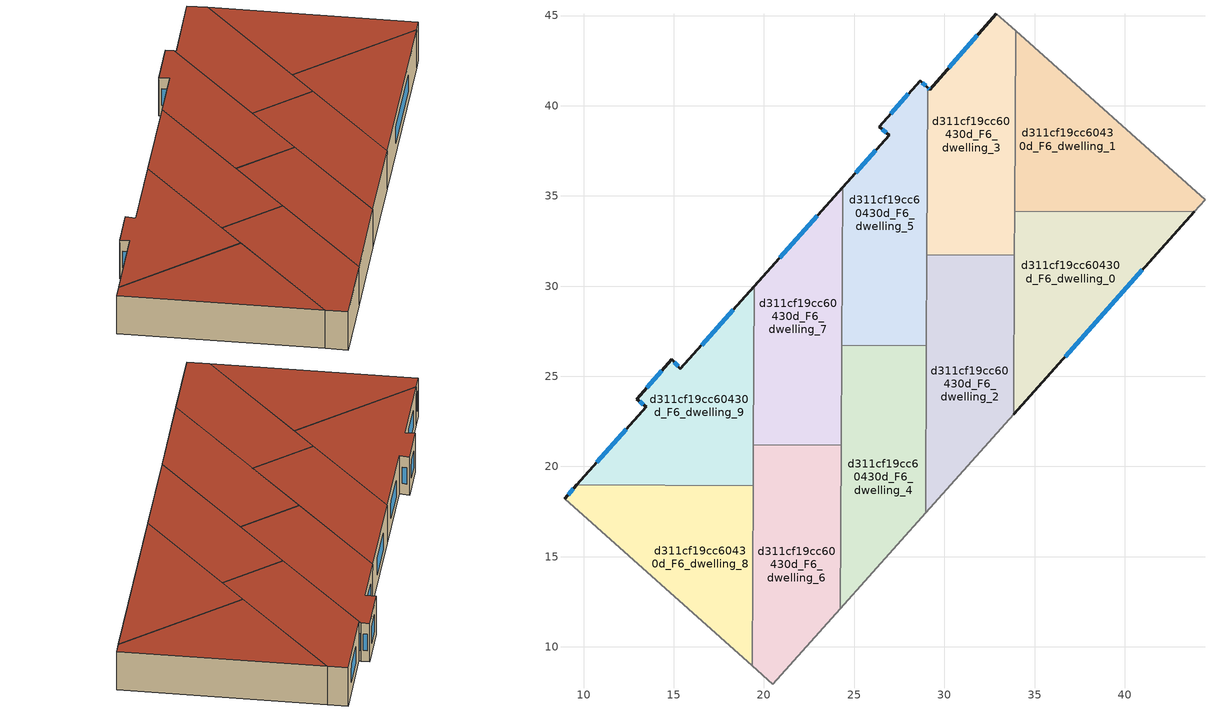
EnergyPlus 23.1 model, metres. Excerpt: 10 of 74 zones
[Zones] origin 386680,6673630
d311cf19cc60430d_F6_dwelling_0
 floor to d311cf19cc60430d_F5_dwelling_0 (EU_floor_Construction): 43.84,34.11 33.83,22.89 33.89,34.16 z18
 wall outside (EU_wall_Construction): 33.83,22.89 43.84,34.11 z18:21
 wall to d311cf19cc60430d_F6_dwelling_1 (EU_wall_Construction): 43.84,34.11 33.89,34.16 z18:21
 wall to d311cf19cc60430d_F6_dwelling_2 (EU_wall_Construction): 33.88,31.72 33.83,22.89 z18:21
 wall to d311cf19cc60430d_F6_dwelling_3 (EU_wall_Construction): 33.89,34.16 33.88,31.72 z18:21
 window (EU_Window_Construction): 36.69,26.09 40.98,30.9 z18.86:20.14
 roof outside (EU_roof_Construction): 33.83,22.89 43.84,34.11 33.89,34.16 z21
d311cf19cc60430d_F6_dwelling_1
 floor to d311cf19cc60430d_F5_dwelling_1 (EU_floor_Construction): 44.45,34.79 43.84,34.11 33.89,34.16 33.95,44.15 z18
 wall adiabatic (EU_wall_Construction): 43.84,34.11 44.45,34.79 33.95,44.15 z18:21
 wall to d311cf19cc60430d_F6_dwelling_3 (EU_wall_Construction): 33.95,44.15 33.89,34.16 z18:21
 roof outside (EU_roof_Construction): 43.84,34.11 44.45,34.79 33.95,44.15 33.89,34.16 z21
d311cf19cc60430d_F6_dwelling_2
 floor to d311cf19cc60430d_F5_dwelling_2 (EU_floor_Construction): 33.88,31.72 33.83,22.89 28.96,17.42 29.03,31.74 z18
 wall adiabatic (EU_wall_Construction): 28.96,17.42 33.83,22.89 z18:21
 wall to d311cf19cc60430d_F6_dwelling_3 (EU_wall_Construction): 33.88,31.72 29.03,31.74 z18:21
 wall to d311cf19cc60430d_F6_dwelling_4 (EU_wall_Construction): 29.01,26.69 28.96,17.42 z18:21
 wall to d311cf19cc60430d_F6_dwelling_5 (EU_wall_Construction): 29.03,31.74 29.01,26.69 z18:21
 roof outside (EU_roof_Construction): 28.96,17.42 33.83,22.89 33.88,31.72 29.03,31.74 z21
d311cf19cc60430d_F6_dwelling_3
 floor to d311cf19cc60430d_F5_dwelling_3 (EU_floor_Construction): 33.95,44.15 33.88,31.72 29.03,31.74 29.08,41 29.2,40.89 32.88,45.1 z18
 wall outside (EU_wall_Construction): 32.88,45.1 29.2,40.89 29.08,41 z18:21
 wall adiabatic (EU_wall_Construction): 33.95,44.15 32.88,45.1 z18:21
 wall to d311cf19cc60430d_F6_dwelling_5 (EU_wall_Construction): 29.08,41 29.03,31.74 z18:21
 window (EU_Window_Construction): 29.17,40.92 29.12,40.97 / 31.83,43.9 30.25,42.09 z18.86:20.14
 roof outside (EU_roof_Construction): 33.88,31.72 33.95,44.15 32.88,45.1 29.2,40.89 29.08,41 29.03,31.74 z21
d311cf19cc60430d_F6_dwelling_4
 floor to d311cf19cc60430d_F5_dwelling_4 (EU_floor_Construction): 29.01,26.69 28.96,17.42 24.23,12.12 24.31,26.72 z18
 wall to d311cf19cc60430d_F6_dwelling_5 (EU_wall_Construction): 29.01,26.69 24.31,26.72 z18:21
 wall adiabatic (EU_wall_Construction): 24.23,12.12 28.96,17.42 z18:21
 wall to d311cf19cc60430d_F6_dwelling_6 (EU_wall_Construction): 24.28,21.18 24.23,12.12 z18:21
 wall to d311cf19cc60430d_F6_dwelling_7 (EU_wall_Construction): 24.31,26.72 24.28,21.18 z18:21
 roof outside (EU_roof_Construction): 24.23,12.12 28.96,17.42 29.01,26.69 24.31,26.72 z21
d311cf19cc60430d_F6_dwelling_5
 floor to d311cf19cc60430d_F5_dwelling_5 (EU_floor_Construction): 29.08,41 29.01,26.69 24.31,26.72 24.35,35.47 26.93,38.36 26.39,38.84 28.65,41.39 z18
 wall outside (EU_wall_Construction): 29.08,41 28.65,41.39 26.39,38.84 26.93,38.36 24.35,35.47 z18:21
 wall to d311cf19cc60430d_F6_dwelling_7 (EU_wall_Construction): 24.35,35.47 24.31,26.72 z18:21
 window (EU_Window_Construction): 26.2,37.53 25.09,36.29 / 26.55,38.7 26.78,38.49 / 28,40.66 27.04,39.57 / 28.96,41.11 28.77,41.28 z18.86:20.14
 roof outside (EU_roof_Construction): 29.01,26.69 29.08,41 28.65,41.39 26.39,38.84 26.93,38.36 24.35,35.47 24.31,26.72 z21
d311cf19cc60430d_F6_dwelling_6
 floor to d311cf19cc60430d_F5_dwelling_6 (EU_floor_Construction): 24.28,21.18 24.23,12.12 20.49,7.93 19.35,8.94 19.42,21.2 z18
 wall to d311cf19cc60430d_F6_dwelling_7 (EU_wall_Construction): 24.28,21.18 19.42,21.2 z18:21
 wall adiabatic (EU_wall_Construction): 19.35,8.94 20.49,7.93 24.23,12.12 z18:21
 wall to d311cf19cc60430d_F6_dwelling_8 (EU_wall_Construction): 19.41,18.94 19.35,8.94 z18:21
 wall to d311cf19cc60430d_F6_dwelling_9 (EU_wall_Construction): 19.42,21.2 19.41,18.94 z18:21
 roof outside (EU_roof_Construction): 20.49,7.93 24.23,12.12 24.28,21.18 19.42,21.2 19.35,8.94 z21
d311cf19cc60430d_F6_dwelling_7
 floor to d311cf19cc60430d_F5_dwelling_7 (EU_floor_Construction): 24.35,35.47 24.28,21.18 19.42,21.2 19.46,30 z18
 wall outside (EU_wall_Construction): 24.35,35.47 19.46,30 z18:21
 wall to d311cf19cc60430d_F6_dwelling_9 (EU_wall_Construction): 19.46,30 19.42,21.2 z18:21
 window (EU_Window_Construction): 22.96,33.9 20.86,31.56 z18.86:20.14
 roof outside (EU_roof_Construction): 24.28,21.18 24.35,35.47 19.46,30 19.42,21.2 z21
d311cf19cc60430d_F6_dwelling_8
 floor to d311cf19cc60430d_F5_dwelling_8 (EU_floor_Construction): 19.41,18.94 19.35,8.94 8.94,18.22 9.63,18.99 z18
 wall outside (EU_wall_Construction): 9.63,18.99 8.94,18.22 z18:21
 wall to d311cf19cc60430d_F6_dwelling_9 (EU_wall_Construction): 19.41,18.94 9.63,18.99 z18:21
 wall adiabatic (EU_wall_Construction): 8.94,18.22 19.35,8.94 z18:21
 window (EU_Window_Construction): 9.43,18.77 9.14,18.44 z18.86:20.14
 roof outside (EU_roof_Construction): 19.35,8.94 19.41,18.94 9.63,18.99 8.94,18.22 z21
d311cf19cc60430d_F6_dwelling_9
 floor to d311cf19cc60430d_F5_dwelling_9 (EU_floor_Construction): 19.46,30 19.41,18.94 9.63,18.99 13.46,23.3 12.95,23.73 14.9,25.94 15.37,25.41 z18
 wall outside (EU_wall_Construction): 19.46,30 15.37,25.41 14.9,25.94 12.95,23.73 13.46,23.3 9.63,18.99 z18:21
 window (EU_Window_Construction): 12.37,22.07 10.72,20.22 / 13.1,23.61 13.32,23.42 / 14.34,25.31 13.51,24.36 / 15.23,25.56 15.03,25.79 / 18.29,28.69 16.54,26.72 z18.86:20.14
 roof outside (EU_roof_Construction): 19.41,18.94 19.46,30 15.37,25.41 14.9,25.94 12.95,23.73 13.46,23.3 9.63,18.99 z21
[Building]
EU S2 Campaign: North Axis=0; Terrain=City; Solar Distribution=FullExterior
[Site:Location]
Helsinki-Vantaa.AP: Latitude=60.317; Longitude=24.963; Time Zone=2; Elevation=54.6
[SizingPeriod:WeatherFileDays]
AnnualSizingPeriod: Begin Month=1; Begin Day of Month=1; End Month=12; End Day of Month=31; Day of Week for Start Day=Monday; Use Weather File Daylight Saving Period=No; Use Weather File Rain and Snow Indicators=No
[MATERIAL]
EU_InternalMass_Material: Roughness=MediumRough; Thickness=0.1; Conductivity=1; Density=1800; Specific Heat=900; Thermal Absorptance=0.9; Solar Absorptance=0.7; Visible Absorptance=0.7
[MATERIAL:NOMASS] Roughness=MediumRough; Thermal Absorptance=0.9; Solar Absorptance=0.7; Visible Absorptance=0.7
Name | Thermal Resistance
EU_wall_NoMass | 1.10183
EU_roof_NoMass; EU_floor_NoMass | 1.70606
[WINDOWMATERIAL:SIMPLEGLAZINGSYSTEM]
EU_Window_SimpleGlazing: UFactor=3.11035; Solar Heat Gain Coefficient=0.8; Visible Transmittance=0.8
[CONSTRUCTION]
EU_wall_Construction: EU_wall_NoMass
EU_roof_Construction: EU_roof_NoMass
EU_floor_Construction: EU_floor_NoMass
EU_Window_Construction: EU_Window_SimpleGlazing
EU_InternalMass_Construction: EU_InternalMass_Material
[ZONE] Type=1; Multiplier=1; Ceiling Height=autocalculate; Floor Area=autocalculate; Part of Total Floor Area=Yes
Name | Volume
d311cf19cc60430d_F6_dwelling_0 | 168.3
d311cf19cc60430d_F6_dwelling_1 | 168.312
d311cf19cc60430d_F6_dwelling_2 | 168.26
d311cf19cc60430d_F6_dwelling_3 | 168.274
d311cf19cc60430d_F6_dwelling_4 | 168.308
d311cf19cc60430d_F6_dwelling_5 | 168.31
d311cf19cc60430d_F6_dwelling_6 | 168.295
d311cf19cc60430d_F6_dwelling_7 | 168.283
d311cf19cc60430d_F6_dwelling_8 | 168.292
d311cf19cc60430d_F6_dwelling_9 | 168.294
[INTERNALMASS] Construction=EU_InternalMass_Construction
Name | Zone or ZoneList | Surface Area
d311cf19cc60430d_F6_dwelling_0_EU_InternalMass | d311cf19cc60430d_F6_dwelling_0 | 56.0997
d311cf19cc60430d_F6_dwelling_1_EU_InternalMass | d311cf19cc60430d_F6_dwelling_1 | 56.1038
d311cf19cc60430d_F6_dwelling_2_EU_InternalMass | d311cf19cc60430d_F6_dwelling_2 | 56.0906
d311cf19cc60430d_F6_dwelling_3_EU_InternalMass | d311cf19cc60430d_F6_dwelling_3 | 56.0917
d311cf19cc60430d_F6_dwelling_4_EU_InternalMass | d311cf19cc60430d_F6_dwelling_4 | 56.1027
d311cf19cc60430d_F6_dwelling_5_EU_InternalMass | d311cf19cc60430d_F6_dwelling_5 | 56.1033
d311cf19cc60430d_F6_dwelling_6_EU_InternalMass | d311cf19cc60430d_F6_dwelling_6 | 56.0983
d311cf19cc60430d_F6_dwelling_7_EU_InternalMass | d311cf19cc60430d_F6_dwelling_7 | 56.0943
d311cf19cc60430d_F6_dwelling_8_EU_InternalMass | d311cf19cc60430d_F6_dwelling_8 | 56.0975
d311cf19cc60430d_F6_dwelling_9_EU_InternalMass | d311cf19cc60430d_F6_dwelling_9 | 56.0982
[OTHEREQUIPMENT] Fuel Type=Electricity; Design Level Calculation Method=Watts/Area; Power per Zone Floor Area=1; Fraction Latent=0; Fraction Radiant=0; Fraction Lost=0; Carbon Dioxide Generation Rate=0; EndUse Subcategory=EU_Step8_InternalGains
Name | Zone or ZoneList or Space or SpaceList | Schedule
EU_Step8_InternalGain_d311cf19cc60430d_F6_dwelling_0_f000 | d311cf19cc60430d_F6_dwelling_0 | EU_Step8_GainSchedule_d311cf19cc60430d_F6_dwelling_0_f000
EU_Step8_InternalGain_d311cf19cc60430d_F6_dwelling_1_f000 | d311cf19cc60430d_F6_dwelling_1 | EU_Step8_GainSchedule_d311cf19cc60430d_F6_dwelling_1_f000
EU_Step8_InternalGain_d311cf19cc60430d_F6_dwelling_2_f000 | d311cf19cc60430d_F6_dwelling_2 | EU_Step8_GainSchedule_d311cf19cc60430d_F6_dwelling_2_f000
EU_Step8_InternalGain_d311cf19cc60430d_F6_dwelling_3_f000 | d311cf19cc60430d_F6_dwelling_3 | EU_Step8_GainSchedule_d311cf19cc60430d_F6_dwelling_3_f000
EU_Step8_InternalGain_d311cf19cc60430d_F6_dwelling_4_f000 | d311cf19cc60430d_F6_dwelling_4 | EU_Step8_GainSchedule_d311cf19cc60430d_F6_dwelling_4_f000
EU_Step8_InternalGain_d311cf19cc60430d_F6_dwelling_5_f000 | d311cf19cc60430d_F6_dwelling_5 | EU_Step8_GainSchedule_d311cf19cc60430d_F6_dwelling_5_f000
EU_Step8_InternalGain_d311cf19cc60430d_F6_dwelling_6_f000 | d311cf19cc60430d_F6_dwelling_6 | EU_Step8_GainSchedule_d311cf19cc60430d_F6_dwelling_6_f000
EU_Step8_InternalGain_d311cf19cc60430d_F6_dwelling_7_f000 | d311cf19cc60430d_F6_dwelling_7 | EU_Step8_GainSchedule_d311cf19cc60430d_F6_dwelling_7_f000
EU_Step8_InternalGain_d311cf19cc60430d_F6_dwelling_8_f000 | d311cf19cc60430d_F6_dwelling_8 | EU_Step8_GainSchedule_d311cf19cc60430d_F6_dwelling_8_f000
EU_Step8_InternalGain_d311cf19cc60430d_F6_dwelling_9_f000 | d311cf19cc60430d_F6_dwelling_9 | EU_Step8_GainSchedule_d311cf19cc60430d_F6_dwelling_9_f000
[ZONEVENTILATION:DESIGNFLOWRATE] Schedule=EU_AlwaysOn; Design Flow Rate Calculation Method=AirChanges/Hour; Air Changes per Hour=0.756316; Ventilation Type=Natural; Fan Pressure Rise=0; Fan Total Efficiency=1; Constant Term Coefficient=1; Temperature Term Coefficient=0; Velocity Term Coefficient=0; Velocity Squared Term Coefficient=0; Minimum Indoor Temperature=-100; Maximum Indoor Temperature=100; Delta Temperature=-100; Minimum Outdoor Temperature=-100; Maximum Outdoor Temperature=100; Maximum Wind Speed=40
Name | Zone or ZoneList or Space or SpaceList
EU_ConstantAir_d311cf19cc60430d_F6_dwelling_0 | d311cf19cc60430d_F6_dwelling_0
EU_ConstantAir_d311cf19cc60430d_F6_dwelling_1 | d311cf19cc60430d_F6_dwelling_1
EU_ConstantAir_d311cf19cc60430d_F6_dwelling_2 | d311cf19cc60430d_F6_dwelling_2
EU_ConstantAir_d311cf19cc60430d_F6_dwelling_3 | d311cf19cc60430d_F6_dwelling_3
EU_ConstantAir_d311cf19cc60430d_F6_dwelling_4 | d311cf19cc60430d_F6_dwelling_4
EU_ConstantAir_d311cf19cc60430d_F6_dwelling_5 | d311cf19cc60430d_F6_dwelling_5
EU_ConstantAir_d311cf19cc60430d_F6_dwelling_6 | d311cf19cc60430d_F6_dwelling_6
EU_ConstantAir_d311cf19cc60430d_F6_dwelling_7 | d311cf19cc60430d_F6_dwelling_7
EU_ConstantAir_d311cf19cc60430d_F6_dwelling_8 | d311cf19cc60430d_F6_dwelling_8
EU_ConstantAir_d311cf19cc60430d_F6_dwelling_9 | d311cf19cc60430d_F6_dwelling_9
[HVACTEMPLATE:THERMOSTAT] Constant Heating Setpoint=20; Constant Cooling Setpoint=50
EU_HeatOnly_d311cf19cc60430d_F2_dwelling_2; EU_HeatOnly_d311cf19cc60430d_F2_dwelling_3; EU_HeatOnly_d311cf19cc60430d_F2_dwelling_4; EU_HeatOnly_d311cf19cc60430d_F2_dwelling_5; EU_HeatOnly_d311cf19cc60430d_F2_dwelling_6; EU_HeatOnly_d311cf19cc60430d_F2_dwelling_7; EU_HeatOnly_d311cf19cc60430d_F2_dwelling_8; EU_HeatOnly_d311cf19cc60430d_F2_dwelling_9; EU_HeatOnly_d311cf19cc60430d_F2_dwelling_10; EU_HeatOnly_d311cf19cc60430d_F3_dwelling_0; EU_HeatOnly_d311cf19cc60430d_F3_dwelling_1; EU_HeatOnly_d311cf19cc60430d_F3_dwelling_2; EU_HeatOnly_d311cf19cc60430d_F3_dwelling_3; EU_HeatOnly_d311cf19cc60430d_F3_dwelling_4; EU_HeatOnly_d311cf19cc60430d_F3_dwelling_5; EU_HeatOnly_d311cf19cc60430d_F3_dwelling_6; EU_HeatOnly_d311cf19cc60430d_F3_dwelling_7; EU_HeatOnly_d311cf19cc60430d_F3_dwelling_8; EU_HeatOnly_d311cf19cc60430d_F3_dwelling_9; EU_HeatOnly_d311cf19cc60430d_F3_dwelling_10; EU_HeatOnly_d311cf19cc60430d_F4_dwelling_0; EU_HeatOnly_d311cf19cc60430d_F4_dwelling_1; EU_HeatOnly_d311cf19cc60430d_F4_dwelling_2; EU_HeatOnly_d311cf19cc60430d_F4_dwelling_3; EU_HeatOnly_d311cf19cc60430d_F4_dwelling_4; EU_HeatOnly_d311cf19cc60430d_F4_dwelling_5; EU_HeatOnly_d311cf19cc60430d_F4_dwelling_6; EU_HeatOnly_d311cf19cc60430d_F4_dwelling_7; EU_HeatOnly_d311cf19cc60430d_F4_dwelling_8; EU_HeatOnly_d311cf19cc60430d_F4_dwelling_9; EU_HeatOnly_d311cf19cc60430d_F5_dwelling_0; EU_HeatOnly_d311cf19cc60430d_F5_dwelling_1; EU_HeatOnly_d311cf19cc60430d_F5_dwelling_2; EU_HeatOnly_d311cf19cc60430d_F5_dwelling_3; EU_HeatOnly_d311cf19cc60430d_F5_dwelling_4; EU_HeatOnly_d311cf19cc60430d_F5_dwelling_5; EU_HeatOnly_d311cf19cc60430d_F5_dwelling_6; EU_HeatOnly_d311cf19cc60430d_F5_dwelling_7; EU_HeatOnly_d311cf19cc60430d_F5_dwelling_8; EU_HeatOnly_d311cf19cc60430d_F5_dwelling_9; EU_HeatOnly_d311cf19cc60430d_F6_dwelling_0; EU_HeatOnly_d311cf19cc60430d_F6_dwelling_1; EU_HeatOnly_d311cf19cc60430d_F6_dwelling_2; EU_HeatOnly_d311cf19cc60430d_F6_dwelling_3; EU_HeatOnly_d311cf19cc60430d_F6_dwelling_4; EU_HeatOnly_d311cf19cc60430d_F6_dwelling_5; EU_HeatOnly_d311cf19cc60430d_F6_dwelling_6; EU_HeatOnly_d311cf19cc60430d_F6_dwelling_7; EU_HeatOnly_d311cf19cc60430d_F6_dwelling_8; EU_HeatOnly_d311cf19cc60430d_F6_dwelling_9
[HVACTEMPLATE:ZONE:IDEALLOADSAIRSYSTEM] System Availability Schedule=EU_AlwaysOn; Maximum Heating Supply Air Temperature=50; Minimum Cooling Supply Air Temperature=13; Maximum Heating Supply Air Humidity Ratio=0.0156; Minimum Cooling Supply Air Humidity Ratio=0.0077; Heating Limit=NoLimit; Cooling Limit=NoLimit; Heating Availability Schedule=EU_AlwaysOn; Cooling Availability Schedule=EU_CoolingOff; Dehumidification Control Type=ConstantSensibleHeatRatio; Cooling Sensible Heat Ratio=0.7; Dehumidification Setpoint=60; Humidification Control Type=None; Humidification Setpoint=30; Outdoor Air Method=None; Outdoor Air Flow Rate per Person=0.00944; Outdoor Air Flow Rate per Zone Floor Area=0; Outdoor Air Flow Rate per Zone=0; Demand Controlled Ventilation Type=None; Outdoor Air Economizer Type=NoEconomizer; Heat Recovery Type=None; Sensible Heat Recovery Effectiveness=0.7; Latent Heat Recovery Effectiveness=0.65
Name | Template Thermostat
d311cf19cc60430d_F6_dwelling_0 | EU_HeatOnly_d311cf19cc60430d_F6_dwelling_0
d311cf19cc60430d_F6_dwelling_1 | EU_HeatOnly_d311cf19cc60430d_F6_dwelling_1
d311cf19cc60430d_F6_dwelling_2 | EU_HeatOnly_d311cf19cc60430d_F6_dwelling_2
d311cf19cc60430d_F6_dwelling_3 | EU_HeatOnly_d311cf19cc60430d_F6_dwelling_3
d311cf19cc60430d_F6_dwelling_4 | EU_HeatOnly_d311cf19cc60430d_F6_dwelling_4
d311cf19cc60430d_F6_dwelling_5 | EU_HeatOnly_d311cf19cc60430d_F6_dwelling_5
d311cf19cc60430d_F6_dwelling_6 | EU_HeatOnly_d311cf19cc60430d_F6_dwelling_6
d311cf19cc60430d_F6_dwelling_7 | EU_HeatOnly_d311cf19cc60430d_F6_dwelling_7
d311cf19cc60430d_F6_dwelling_8 | EU_HeatOnly_d311cf19cc60430d_F6_dwelling_8
d311cf19cc60430d_F6_dwelling_9 | EU_HeatOnly_d311cf19cc60430d_F6_dwelling_9
[SIZING:ZONE] Zone Cooling Design Supply Air Temperature Input Method=SupplyAirTemperature; Zone Cooling Design Supply Air Temperature=13; Zone Heating Design Supply Air Temperature Input Method=SupplyAirTemperature; Zone Heating Design Supply Air Temperature=50; Zone Cooling Design Supply Air Humidity Ratio=0.008; Zone Heating Design Supply Air Humidity Ratio=0.008; Cooling Design Air Flow Method=DesignDay; Cooling Design Air Flow Rate=0; Cooling Minimum Air Flow per Zone Floor Area=0.000762; Cooling Minimum Air Flow=0; Cooling Minimum Air Flow Fraction=0.2; Heating Design Air Flow Method=DesignDay; Heating Design Air Flow Rate=0; Heating Maximum Air Flow per Zone Floor Area=0.002032; Heating Maximum Air Flow=0.141576; Heating Maximum Air Flow Fraction=0.3; Account for Dedicated Outdoor Air System=No; Dedicated Outdoor Air System Control Strategy=NeutralSupplyAir; Dedicated Outdoor Air Low Setpoint Temperature for Design=autosize; Dedicated Outdoor Air High Setpoint Temperature for Design=autosize; Zone Load Sizing Method=Sensible Load Only No Latent Load; Zone Latent Cooling Design Supply Air Humidity Ratio Input Method=HumidityRatioDifference; Zone Cooling Design Supply Air Humidity Ratio Difference=0.005; Zone Latent Heating Design Supply Air Humidity Ratio Input Method=HumidityRatioDifference; Zone Humidification Design Supply Air Humidity Ratio Difference=0.005
d311cf19cc60430d_F6_dwelling_0; d311cf19cc60430d_F6_dwelling_1; d311cf19cc60430d_F6_dwelling_2; d311cf19cc60430d_F6_dwelling_3; d311cf19cc60430d_F6_dwelling_4; d311cf19cc60430d_F6_dwelling_5; d311cf19cc60430d_F6_dwelling_6; d311cf19cc60430d_F6_dwelling_7; d311cf19cc60430d_F6_dwelling_8; d311cf19cc60430d_F6_dwelling_9
[SCHEDULE:CONSTANT]
Name | Hourly Value
EU_AlwaysOn | 1
EU_CoolingOff | 0
[SCHEDULE:FILE] Column Number=1; Rows to Skip at Top=0; Number of Hours of Data=8760; Column Separator=Comma; Interpolate to Timestep=No; Minutes per Item=60; Adjust Schedule for Daylight Savings=Yes
Name | File
EU_Step8_GainSchedule_d311cf19cc60430d_F6_dwelling_0_f000 | ../../schedules/d311cf19cc60430d/d311cf19cc60430d_F6_dwelling_0_f000_gain.csv
EU_Step8_GainSchedule_d311cf19cc60430d_F6_dwelling_1_f000 | ../../schedules/d311cf19cc60430d/d311cf19cc60430d_F6_dwelling_1_f000_gain.csv
EU_Step8_GainSchedule_d311cf19cc60430d_F6_dwelling_2_f000 | ../../schedules/d311cf19cc60430d/d311cf19cc60430d_F6_dwelling_2_f000_gain.csv
EU_Step8_GainSchedule_d311cf19cc60430d_F6_dwelling_3_f000 | ../../schedules/d311cf19cc60430d/d311cf19cc60430d_F6_dwelling_3_f000_gain.csv
EU_Step8_GainSchedule_d311cf19cc60430d_F6_dwelling_4_f000 | ../../schedules/d311cf19cc60430d/d311cf19cc60430d_F6_dwelling_4_f000_gain.csv
EU_Step8_GainSchedule_d311cf19cc60430d_F6_dwelling_5_f000 | ../../schedules/d311cf19cc60430d/d311cf19cc60430d_F6_dwelling_5_f000_gain.csv
EU_Step8_GainSchedule_d311cf19cc60430d_F6_dwelling_6_f000 | ../../schedules/d311cf19cc60430d/d311cf19cc60430d_F6_dwelling_6_f000_gain.csv
EU_Step8_GainSchedule_d311cf19cc60430d_F6_dwelling_7_f000 | ../../schedules/d311cf19cc60430d/d311cf19cc60430d_F6_dwelling_7_f000_gain.csv
EU_Step8_GainSchedule_d311cf19cc60430d_F6_dwelling_8_f000 | ../../schedules/d311cf19cc60430d/d311cf19cc60430d_F6_dwelling_8_f000_gain.csv
EU_Step8_GainSchedule_d311cf19cc60430d_F6_dwelling_9_f000 | ../../schedules/d311cf19cc60430d/d311cf19cc60430d_F6_dwelling_9_f000_gain.csv
